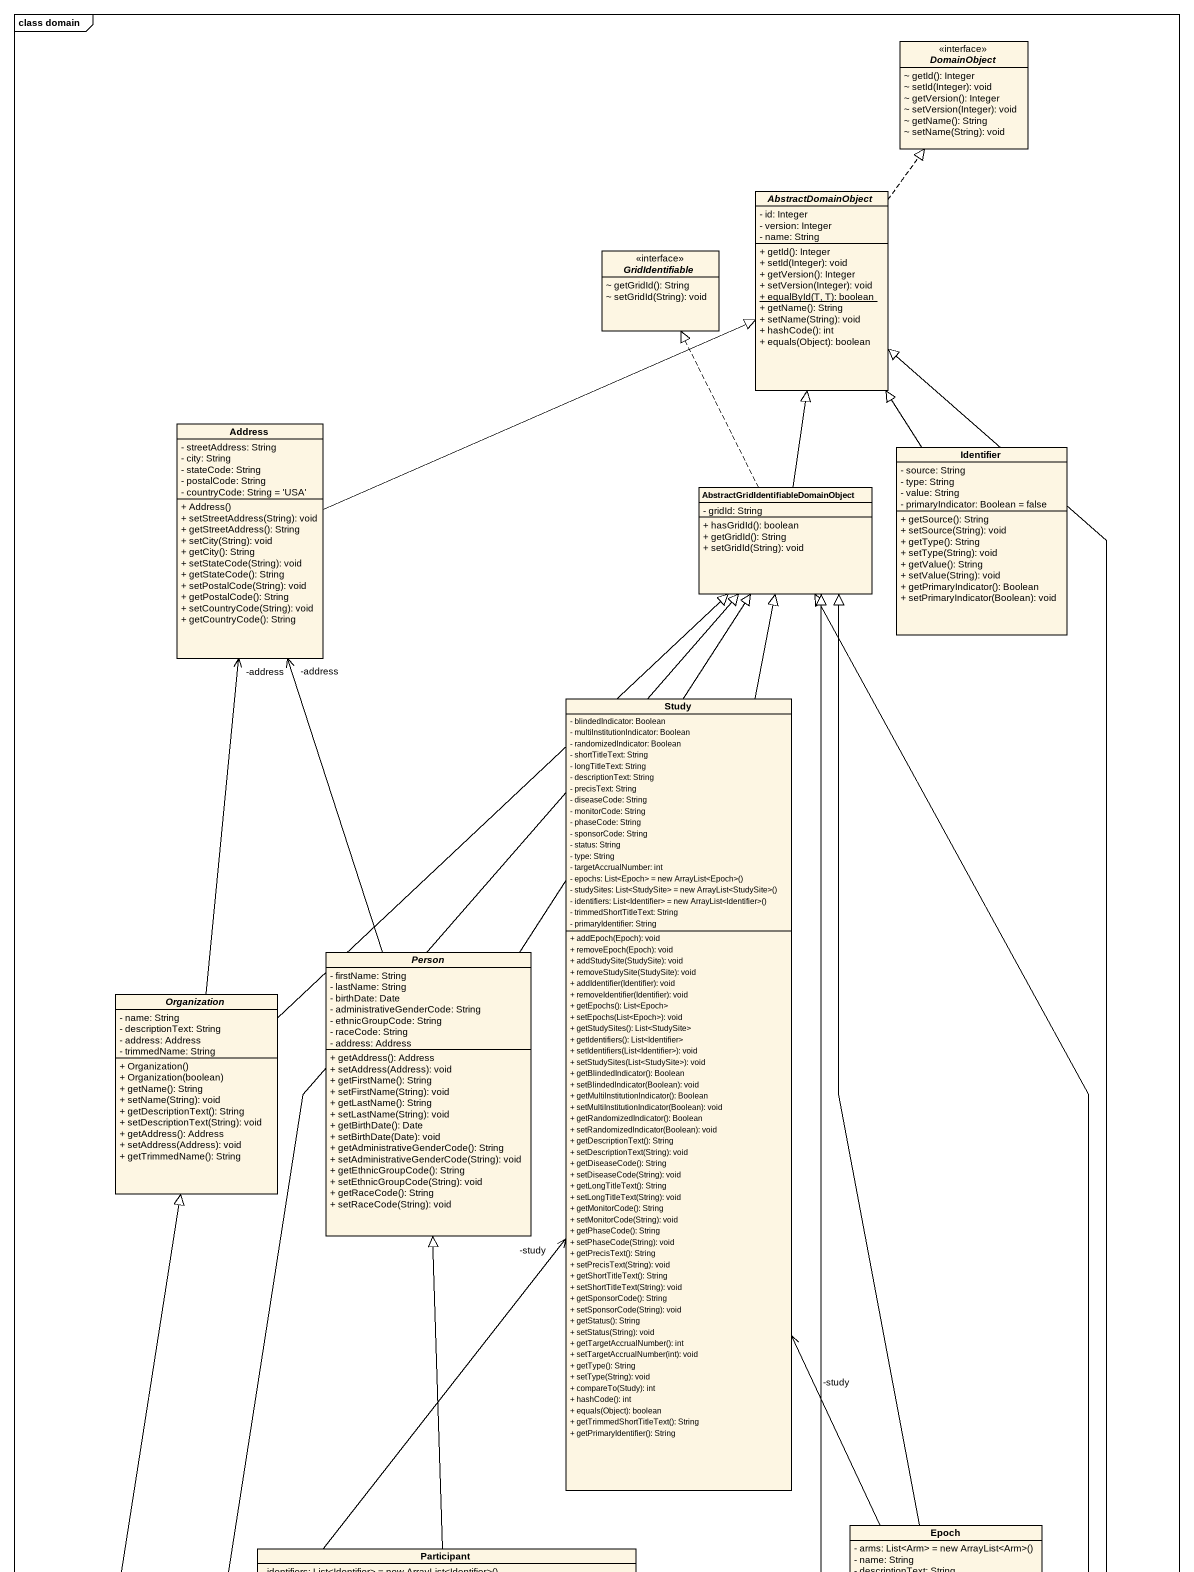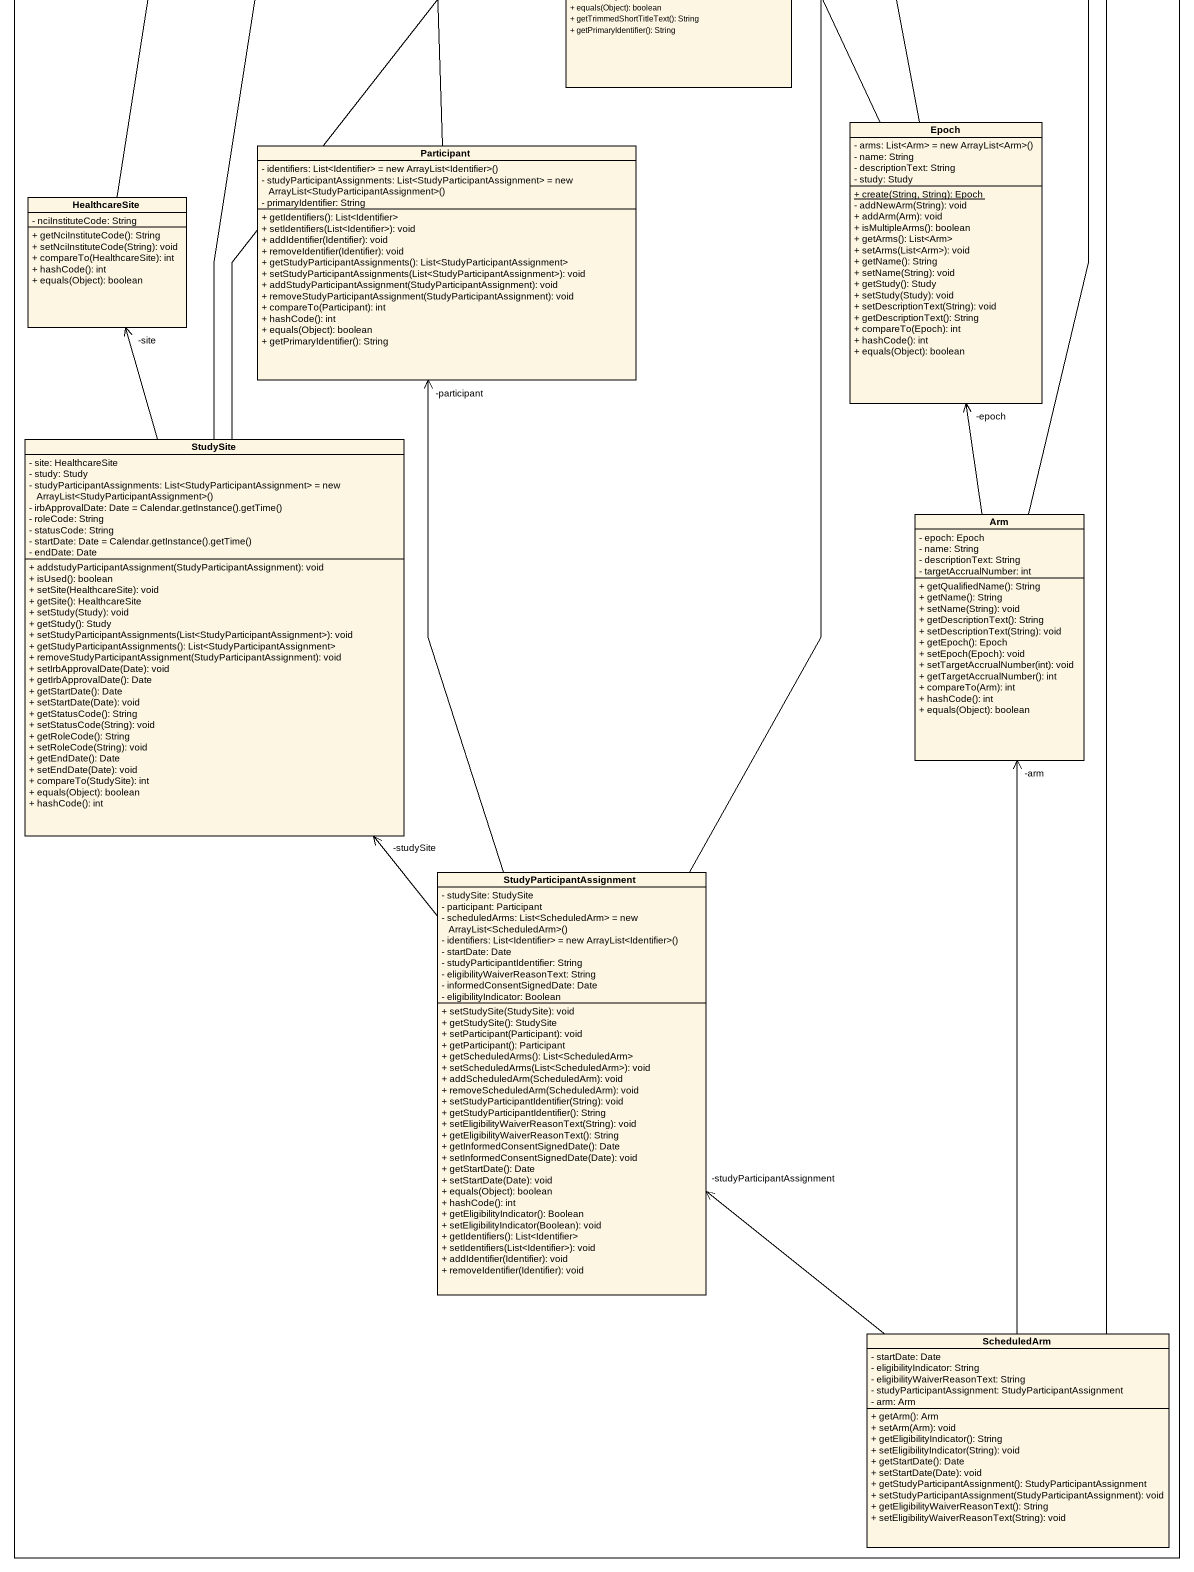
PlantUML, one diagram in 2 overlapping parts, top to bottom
@startuml
mainframe class domain
hide circle
hide empty members
skinparam classAttributeIconSize 0
interface DomainObject <<interface>> {
  ~ getId(): Integer
  ~ setId(Integer): void
  ~ getVersion(): Integer
  ~ setVersion(Integer): void
  ~ getName(): String
  ~ setName(String): void
}
abstract class AbstractDomainObject {
  - id: Integer
  - version: Integer
  - name: String
  + getId(): Integer
  + setId(Integer): void
  + getVersion(): Integer
  + setVersion(Integer): void
  {static} + equalById(T, T): boolean
  + getName(): String
  + setName(String): void
  + hashCode(): int
  + equals(Object): boolean
}
interface GridIdentifiable <<interface>> {
  ~ getGridId(): String
  ~ setGridId(String): void
}
class Address {
  - streetAddress: String
  - city: String
  - stateCode: String
  - postalCode: String
  - countryCode: String = 'USA'
  + Address()
  + setStreetAddress(String): void
  + getStreetAddress(): String
  + setCity(String): void
  + getCity(): String
  + setStateCode(String): void
  + getStateCode(): String
  + setPostalCode(String): void
  + getPostalCode(): String
  + setCountryCode(String): void
  + getCountryCode(): String
}
class Identifier {
  - source: String
  - type: String
  - value: String
  - primaryIndicator: Boolean = false
  + getSource(): String
  + setSource(String): void
  + getType(): String
  + setType(String): void
  + getValue(): String
  + setValue(String): void
  + getPrimaryIndicator(): Boolean
  + setPrimaryIndicator(Boolean): void
}
class "AbstractGridIdentifiableDomainObject" as AbstractGridIdentifiableDoma {
  - gridId: String
  + hasGridId(): boolean
  + getGridId(): String
  + setGridId(String): void
}
class Study {
  - blindedIndicator: Boolean
  - multiInstitutionIndicator: Boolean
  - randomizedIndicator: Boolean
  - shortTitleText: String
  - longTitleText: String
  - descriptionText: String
  - precisText: String
  - diseaseCode: String
  - monitorCode: String
  - phaseCode: String
  - sponsorCode: String
  - status: String
  - type: String
  - targetAccrualNumber: int
  {field} - epochs: List<Epoch> = new ArrayList<Epoch>()
  {field} - studySites: List<StudySite> = new ArrayList<StudySite>()
  {field} - identifiers: List<Identifier> = new ArrayList<Identifier>()
  - trimmedShortTitleText: String
  - primaryIdentifier: String
  + addEpoch(Epoch): void
  + removeEpoch(Epoch): void
  + addStudySite(StudySite): void
  + removeStudySite(StudySite): void
  + addIdentifier(Identifier): void
  + removeIdentifier(Identifier): void
  + getEpochs(): List<Epoch>
  + setEpochs(List<Epoch>): void
  + getStudySites(): List<StudySite>
  + getIdentifiers(): List<Identifier>
  + setIdentifiers(List<Identifier>): void
  + setStudySites(List<StudySite>): void
  + getBlindedIndicator(): Boolean
  + setBlindedIndicator(Boolean): void
  + getMultiInstitutionIndicator(): Boolean
  + setMultiInstitutionIndicator(Boolean): void
  + getRandomizedIndicator(): Boolean
  + setRandomizedIndicator(Boolean): void
  + getDescriptionText(): String
  + setDescriptionText(String): void
  + getDiseaseCode(): String
  + setDiseaseCode(String): void
  + getLongTitleText(): String
  + setLongTitleText(String): void
  + getMonitorCode(): String
  + setMonitorCode(String): void
  + getPhaseCode(): String
  + setPhaseCode(String): void
  + getPrecisText(): String
  + setPrecisText(String): void
  + getShortTitleText(): String
  + setShortTitleText(String): void
  + getSponsorCode(): String
  + setSponsorCode(String): void
  + getStatus(): String
  + setStatus(String): void
  + getTargetAccrualNumber(): int
  + setTargetAccrualNumber(int): void
  + getType(): String
  + setType(String): void
  + compareTo(Study): int
  + hashCode(): int
  + equals(Object): boolean
  + getTrimmedShortTitleText(): String
  + getPrimaryIdentifier(): String
}
abstract class "Person" as Person_ {
  - firstName: String
  - lastName: String
  - birthDate: Date
  - administrativeGenderCode: String
  - ethnicGroupCode: String
  - raceCode: String
  - address: Address
  + getAddress(): Address
  + setAddress(Address): void
  + getFirstName(): String
  + setFirstName(String): void
  + getLastName(): String
  + setLastName(String): void
  + getBirthDate(): Date
  + setBirthDate(Date): void
  + getAdministrativeGenderCode(): String
  + setAdministrativeGenderCode(String): void
  + getEthnicGroupCode(): String
  + setEthnicGroupCode(String): void
  + getRaceCode(): String
  + setRaceCode(String): void
}
abstract class Organization {
  - name: String
  - descriptionText: String
  - address: Address
  - trimmedName: String
  + Organization()
  + Organization(boolean)
  + getName(): String
  + setName(String): void
  + getDescriptionText(): String
  + setDescriptionText(String): void
  + getAddress(): Address
  + setAddress(Address): void
  + getTrimmedName(): String
}
class "Participant" as Participant_ {
  {field} - identifiers: List<Identifier> = new ArrayList<Identifier>()
  {field} - studyParticipantAssignments: List<StudyParticipantAssignment> = new ArrayList<StudyParticipantAssignment>()
  - primaryIdentifier: String
  + getIdentifiers(): List<Identifier>
  + setIdentifiers(List<Identifier>): void
  + addIdentifier(Identifier): void
  + removeIdentifier(Identifier): void
  + getStudyParticipantAssignments(): List<StudyParticipantAssignment>
  + setStudyParticipantAssignments(List<StudyParticipantAssignment>): void
  + addStudyParticipantAssignment(StudyParticipantAssignment): void
  + removeStudyParticipantAssignment(StudyParticipantAssignment): void
  + compareTo(Participant): int
  + hashCode(): int
  + equals(Object): boolean
  + getPrimaryIdentifier(): String
}
class Epoch {
  {field} - arms: List<Arm> = new ArrayList<Arm>()
  - name: String
  - descriptionText: String
  - study: Study
  {static} + create(String, String): Epoch
  - addNewArm(String): void
  + addArm(Arm): void
  + isMultipleArms(): boolean
  + getArms(): List<Arm>
  + setArms(List<Arm>): void
  + getName(): String
  + setName(String): void
  + getStudy(): Study
  + setStudy(Study): void
  + setDescriptionText(String): void
  + getDescriptionText(): String
  + compareTo(Epoch): int
  + hashCode(): int
  + equals(Object): boolean
}
class HealthcareSite {
  - nciInstituteCode: String
  + getNciInstituteCode(): String
  + setNciInstituteCode(String): void
  + compareTo(HealthcareSite): int
  + hashCode(): int
  + equals(Object): boolean
}
class StudySite {
  - site: HealthcareSite
  - study: Study
  {field} - studyParticipantAssignments: List<StudyParticipantAssignment> = new ArrayList<StudyParticipantAssignment>()
  {field} - irbApprovalDate: Date = Calendar.getInstance().getTime()
  - roleCode: String
  - statusCode: String
  {field} - startDate: Date = Calendar.getInstance().getTime()
  - endDate: Date
  + addstudyParticipantAssignment(StudyParticipantAssignment): void
  + isUsed(): boolean
  + setSite(HealthcareSite): void
  + getSite(): HealthcareSite
  + setStudy(Study): void
  + getStudy(): Study
  + setStudyParticipantAssignments(List<StudyParticipantAssignment>): void
  + getStudyParticipantAssignments(): List<StudyParticipantAssignment>
  + removeStudyParticipantAssignment(StudyParticipantAssignment): void
  + setIrbApprovalDate(Date): void
  + getIrbApprovalDate(): Date
  + getStartDate(): Date
  + setStartDate(Date): void
  + getStatusCode(): String
  + setStatusCode(String): void
  + getRoleCode(): String
  + setRoleCode(String): void
  + getEndDate(): Date
  + setEndDate(Date): void
  + compareTo(StudySite): int
  + equals(Object): boolean
  + hashCode(): int
}
class Arm {
  - epoch: Epoch
  - name: String
  - descriptionText: String
  - targetAccrualNumber: int
  + getQualifiedName(): String
  + getName(): String
  + setName(String): void
  + getDescriptionText(): String
  + setDescriptionText(String): void
  + getEpoch(): Epoch
  + setEpoch(Epoch): void
  + setTargetAccrualNumber(int): void
  + getTargetAccrualNumber(): int
  + compareTo(Arm): int
  + hashCode(): int
  + equals(Object): boolean
}
class StudyParticipantAssignment {
  - studySite: StudySite
  - participant: Participant
  {field} - scheduledArms: List<ScheduledArm> = new ArrayList<ScheduledArm>()
  {field} - identifiers: List<Identifier> = new ArrayList<Identifier>()
  - startDate: Date
  - studyParticipantIdentifier: String
  - eligibilityWaiverReasonText: String
  - informedConsentSignedDate: Date
  - eligibilityIndicator: Boolean
  + setStudySite(StudySite): void
  + getStudySite(): StudySite
  + setParticipant(Participant): void
  + getParticipant(): Participant
  + getScheduledArms(): List<ScheduledArm>
  + setScheduledArms(List<ScheduledArm>): void
  + addScheduledArm(ScheduledArm): void
  + removeScheduledArm(ScheduledArm): void
  + setStudyParticipantIdentifier(String): void
  + getStudyParticipantIdentifier(): String
  + setEligibilityWaiverReasonText(String): void
  + getEligibilityWaiverReasonText(): String
  + getInformedConsentSignedDate(): Date
  + setInformedConsentSignedDate(Date): void
  + getStartDate(): Date
  + setStartDate(Date): void
  + equals(Object): boolean
  + hashCode(): int
  + getEligibilityIndicator(): Boolean
  + setEligibilityIndicator(Boolean): void
  + getIdentifiers(): List<Identifier>
  + setIdentifiers(List<Identifier>): void
  + addIdentifier(Identifier): void
  + removeIdentifier(Identifier): void
}
class ScheduledArm {
  - startDate: Date
  - eligibilityIndicator: String
  - eligibilityWaiverReasonText: String
  - studyParticipantAssignment: StudyParticipantAssignment
  - arm: Arm
  + getArm(): Arm
  + setArm(Arm): void
  + getEligibilityIndicator(): String
  + setEligibilityIndicator(String): void
  + getStartDate(): Date
  + setStartDate(Date): void
  + getStudyParticipantAssignment(): StudyParticipantAssignment
  + setStudyParticipantAssignment(StudyParticipantAssignment): void
  + getEligibilityWaiverReasonText(): String
  + setEligibilityWaiverReasonText(String): void
}
AbstractDomainObject .up.|> DomainObject
Address -right-|> AbstractDomainObject
Identifier -up-|> AbstractDomainObject
AbstractGridIdentifiableDoma -up-|> AbstractDomainObject
AbstractGridIdentifiableDoma .up.|> GridIdentifiable
Study -up-|> AbstractGridIdentifiableDoma
Person_ -up-> "-address" Address
Person_ -up-|> AbstractGridIdentifiableDoma
Organization -up-> "-address" Address
Organization -up-|> AbstractGridIdentifiableDoma
Participant_ -up-|> Person_
Epoch -up-|> AbstractGridIdentifiableDoma
Epoch -up-> "-study" Study
HealthcareSite -up-|> Organization
StudySite -up-|> AbstractGridIdentifiableDoma
StudySite -up-> "-study" Study
StudySite -up-> "-site" HealthcareSite
Arm -up-|> AbstractGridIdentifiableDoma
Arm -up-> "-epoch" Epoch
StudyParticipantAssignment -up-|> AbstractGridIdentifiableDoma
StudyParticipantAssignment -up-> "-participant" Participant_
StudyParticipantAssignment -up-> "-studySite" StudySite
ScheduledArm -up-|> AbstractDomainObject
ScheduledArm -up-> "-arm" Arm
ScheduledArm -up-> "-studyParticipantAssignment" StudyParticipantAssignment
@enduml
